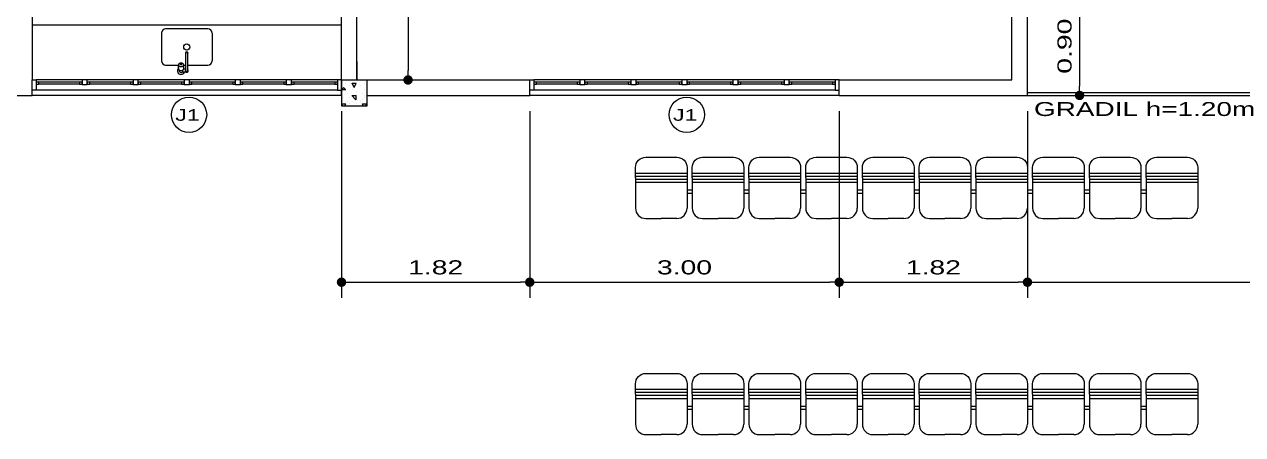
# Model space of a CAD drawing. Extents: x -13.6 to 37.9, y -332.9 to -283.8.
# Drawn here: x -4.25 to 7.56, y -314.59 to -310.61 of the extents above; entities that cross this region are included whole.
import ezdxf

# ---------------------------------------------------------------- set-up
doc = ezdxf.new("R2010")
doc.units = 0
doc.header["$LTSCALE"] = 0.525
doc.header["$MEASUREMENT"] = 0
doc.header["$PDSIZE"] = -5
doc.layers.get('0').update_dxf_attribs({"linetype": 'CONTINUOUS'})
doc.layers.get('DEFPOINTS').update_dxf_attribs({"linetype": 'CONTINUOUS'})
for name, color, linetype in [('COTA', 13, 'CONTINUOUS'), ('COZ', 1, 'CONTINUOUS'), ('ESQUADRIA', 2, 'CONTINUOUS'), ('FOLHA', 1, 'CONTINUOUS'), ('INDCORTE', 2, 'CONTINUOUS'), ('LINVISTA', 13, 'CONTINUOUS'), ('PAREDE', 6, 'CONTINUOUS'), ('PILARES', 5, 'CONTINUOUS'), ('REG60-100', 2, 'CONTINUOUS')]:
    doc.layers.add(name, color=color, linetype=linetype)
doc.styles.add('REGUA60', font='romnswin', dxfattribs={"width": 1.5})
doc.styles.add('REGUA80', font='romnswin', dxfattribs={"width": 1.5})
doc.dimstyles.new('STANDARD$0', dxfattribs={"dimscale": 0.05, "dimtxt": 1.8, "dimasz": 1.2, "dimexe": 2, "dimexo": 2, "dimgap": 0.98, "dimtad": 1, "dimrnd": 0.5, "dimzin": 0, "dimdsep": 46, "dimtxsty": 'REGUA80', "dimblk1": 'DOT', "dimblk2": 'DOT', "dimsah": 1, "dimcen": 4, "dimdle": 4, "dimclrd": 22, "dimclre": 22, "dimclrt": 2, "dimadec": 0, "dimazin": 0, "dimtfac": 1, "dimtmove": 0, "dimatfit": 3, "dimldrblk": 'DOT', "dimfxl": 1, "dimtolj": 1, "dimtzin": 0, "dimarcsym": 0})

# ---------------------------------------------------------------- blocks, each defined once
blk = doc.blocks.new('PIA-E-PL')
at = {"layer": 'COZ', "ltscale": 3}
for p, q in [((0.435, 0.245), (0.165, 0.245)), ((0.125, 0.205), (0.125, 0.08)), ((0.475, -0.205), (0.475, 0.205)), ((0.055, 0), (0.055, 0.044)), ((0.07, 0.072), (0.077, 0.072)), ((0.07, 0.037), (0.077, 0.037)), ((0.07, 0.01), (0.24, 0.01)), ((0.085, 0.01), (0.085, 0.031)), ((0.09, 0.08), (0.127, 0.08)), ((0.09, 0.03), (0.127, 0.03)), ((0.125, 0.03), (0.125, 0.01)), ((0.07, -0.01), (0.24, -0.01)), ((0.125, -0.01), (0.125, -0.205)), ((0.435, -0.245), (0.165, -0.245))]:
    blk.add_line(p, q, dxfattribs=at)
blk.add_lwpolyline([(0.09, 0.08, 0.133256), (0.083, 0.078, 0.106756), (0.077, 0.073, 0.082828), (0.073, 0.065, 0.071352), (0.072, 0.055, 0.071352), (0.073, 0.045, 0.082828), (0.077, 0.037, 0.106756), (0.083, 0.032, 0.133256), (0.09, 0.03, 0.133256)], format="xyb", dxfattribs=at)
for points in [[(0.127, 0.03, 0.133256), (0.134, 0.032, 0.106756), (0.14, 0.037, 0.082828), (0.143, 0.045, 0.071352), (0.145, 0.055, 0.071352), (0.143, 0.065, 0.082828), (0.14, 0.073, 0.106756), (0.134, 0.078, 0.133256), (0.127, 0.08, 0.133256), (0.121, 0.078, 0.106756), (0.115, 0.073, 0.082828), (0.111, 0.065, 0.071352), (0.11, 0.055, 0.071352), (0.111, 0.045, 0.082828), (0.115, 0.037, 0.106756), (0.121, 0.032, 0.133256)], [(0.135, 0.063, 0.133256), (0.133, 0.062, 0.106756), (0.131, 0.06, 0.082828), (0.13, 0.058, 0.071352), (0.129, 0.055, 0.071352), (0.13, 0.052, 0.082828), (0.131, 0.05, 0.106756), (0.133, 0.048, 0.133256), (0.135, 0.047, 0.133256), (0.137, 0.048, 0.106756), (0.138, 0.05, 0.082828), (0.14, 0.052, 0.071352), (0.14, 0.055, 0.071352), (0.14, 0.058, 0.082828), (0.138, 0.06, 0.106756), (0.137, 0.062, 0.133256)]]:
    blk.add_lwpolyline(points, format="xyb", close=True, dxfattribs=at)
blk.add_circle((0.3, 0), 0.03, dxfattribs=at)
for centre, radius, start, end in [((0.165, 0.205), 0.04, 90, 180), ((0.435, 0.205), 0.04, 0, 90), ((0.07, 0.055), 0.035, 45.5847, 244.6231), ((0.07, 0.055), 0.0175, 90, 204.62), ((0.045, 0.044), 0.01, 0, 24.62), ((0.07, 0.055), 0.0175, 211.0027, 270), ((0.07, 0), 0.015, 41.8103, 318.1897), ((0.07, 0), 0.01, 90.0002, 270.0002), ((0.07, 0.055), 0.035, 295.3769, 314.4153), ((0.24, 0), 0.0125, 233.1301, 126.8699), ((0.24, 0), 0.01, 270.0001, 90.0001), ((0.165, -0.205), 0.04, 180, 270), ((0.435, -0.205), 0.04, 270, 0)]:
    blk.add_arc(centre, radius, start, end, dxfattribs=at)
blk = doc.blocks.new('_DOT')
at = {"color": 0, "linetype": 'ByBlock'}
blk.add_line((-0.5, 0), (-1, 0), dxfattribs=at)
at = {"color": 0, "linetype": 'ByBlock', "const_width": 0.5}
blk.add_lwpolyline([(-0.25, 0, 1), (0.25, 0, 1)], format="xyb", close=True, dxfattribs=at)
blk = doc.blocks.new('*D77')
at = {"color": 22, "linetype": 'ByBlock', "ltscale": 3}
for p, q in [((-4.324, -303.652), (-4.967, -303.652)), ((-4.815, -303.743), (-4.815, -311.061)), ((-4.324, -311.152), (-4.967, -311.152))]:
    blk.add_line(p, q, dxfattribs=at)
at = {"layer": 'DEFPOINTS', "color": 0, "linetype": 'ByBlock', "ltscale": 3}
for p in [(-4.172, -303.652), (-4.815, -311.152), (-4.172, -311.152)]:
    blk.add_point(p, dxfattribs=at)
at = {"color": 22, "linetype": 'ByBlock', "ltscale": 3, "xscale": 0.09119999999999999, "yscale": 0.09119999999999999, "zscale": 0.09119999999999999}
for p, rotation in [((-4.815, -303.652), 90), ((-4.815, -311.152), 270)]:
    blk.add_blockref('_DOT', p, dxfattribs=dict(at, rotation=rotation))
at = {"color": 2, "linetype": 'ByBlock', "ltscale": 3, "insert": (-4.958, -307.402), "char_height": 0.1368, "attachment_point": 5, "rotation": 90, "style": 'REGUA80'}
blk.add_mtext('\\A1;7.50', dxfattribs=at)
blk = doc.blocks.new('COTAPT')
at = {"color": 0, "linetype": 'ByBlock', "ltscale": 3}
blk.add_line((0, 0), (200, 0), dxfattribs=at)
at = {"color": 6, "linetype": 'ByBlock', "ltscale": 3}
blk.add_lwpolyline([(-20, 20), (20, 20), (20, -20), (-20, -20)], close=True, dxfattribs=at)
blk = doc.blocks.new('*D78')
at = {"color": 22, "linetype": 'ByBlock', "ltscale": 3}
for p, q in [((-0.87, -305.652), (-0.375, -305.652)), ((-0.527, -305.743), (-0.527, -311.061)), ((-0.87, -311.152), (-0.375, -311.152))]:
    blk.add_line(p, q, dxfattribs=at)
at = {"layer": 'DEFPOINTS', "color": 0, "linetype": 'ByBlock', "ltscale": 3}
for p in [(-1.022, -305.652), (-1.022, -311.152), (-0.527, -311.152)]:
    blk.add_point(p, dxfattribs=at)
at = {"color": 22, "linetype": 'ByBlock', "ltscale": 3, "xscale": 0.09119999999999999, "yscale": 0.09119999999999999, "zscale": 0.09119999999999999}
for p, rotation in [((-0.527, -305.652), 90), ((-0.527, -311.152), 270)]:
    blk.add_blockref('_DOT', p, dxfattribs=dict(at, rotation=rotation))
at = {"color": 2, "linetype": 'ByBlock', "ltscale": 3, "insert": (-0.67, -308.402), "char_height": 0.1368, "attachment_point": 5, "rotation": 90, "style": 'REGUA80'}
blk.add_mtext('\\A1;5.50', dxfattribs=at)
blk = doc.blocks.new('*D81')
at = {"color": 22, "linetype": 'ByBlock', "ltscale": 3}
for p, q in [((5.983, -310.493), (5.983, -311.211)), ((5.63, -311.302), (6.135, -311.302))]:
    blk.add_line(p, q, dxfattribs=at)
at = {"layer": 'DEFPOINTS', "color": 0, "linetype": 'ByBlock', "ltscale": 3}
for p in [(5.478, -310.402), (5.478, -311.302), (5.983, -311.302)]:
    blk.add_point(p, dxfattribs=at)
at = {"color": 22, "linetype": 'ByBlock', "ltscale": 3, "xscale": 0.09119999999999999, "yscale": 0.09119999999999999, "zscale": 0.09119999999999999}
for p, rotation in [((5.983, -310.402), 90), ((5.983, -311.302), 270)]:
    blk.add_blockref('_DOT', p, dxfattribs=dict(at, rotation=rotation))
at = {"color": 2, "linetype": 'ByBlock', "ltscale": 3, "insert": (5.838, -310.825), "char_height": 0.1368, "attachment_point": 5, "rotation": 90, "style": 'REGUA80'}
blk.add_mtext('\\A1;0.90', dxfattribs=at)
blk = doc.blocks.new('*D82')
at = {"color": 22, "linetype": 'ByBlock', "ltscale": 3}
for p, q in [((-1.172, -311.454), (-1.172, -313.262)), ((0.653, -311.454), (0.653, -313.262)), ((-1.08, -313.11), (0.562, -313.11))]:
    blk.add_line(p, q, dxfattribs=at)
at = {"layer": 'DEFPOINTS', "color": 0, "linetype": 'ByBlock', "ltscale": 3}
for p in [(-1.172, -311.302), (0.653, -311.302), (0.653, -313.11)]:
    blk.add_point(p, dxfattribs=at)
at = {"color": 22, "linetype": 'ByBlock', "ltscale": 3, "xscale": 0.09119999999999999, "yscale": 0.09119999999999999, "zscale": 0.09119999999999999, "rotation": 180}
blk.add_blockref('_DOT', (-1.172, -313.11), dxfattribs=at)
at = {"color": 22, "linetype": 'ByBlock', "ltscale": 3, "xscale": 0.09119999999999999, "yscale": 0.09119999999999999, "zscale": 0.09119999999999999}
blk.add_blockref('_DOT', (0.653, -313.11), dxfattribs=at)
at = {"color": 2, "linetype": 'ByBlock', "ltscale": 3, "insert": (-0.259, -312.967), "char_height": 0.1368, "attachment_point": 5, "style": 'REGUA80'}
blk.add_mtext('\\A1;1.82', dxfattribs=at)
blk = doc.blocks.new('*D83')
at = {"color": 22, "linetype": 'ByBlock', "ltscale": 3}
for p, q in [((3.653, -311.454), (3.653, -313.262)), ((0.745, -313.11), (3.562, -313.11))]:
    blk.add_line(p, q, dxfattribs=at)
at = {"layer": 'DEFPOINTS', "color": 0, "linetype": 'ByBlock', "ltscale": 3}
for p in [(0.653, -311.302), (3.653, -311.302), (3.653, -313.11)]:
    blk.add_point(p, dxfattribs=at)
at = {"color": 22, "linetype": 'ByBlock', "ltscale": 3, "xscale": 0.09119999999999999, "yscale": 0.09119999999999999, "zscale": 0.09119999999999999, "rotation": 180}
blk.add_blockref('_DOT', (0.653, -313.11), dxfattribs=at)
at = {"color": 22, "linetype": 'ByBlock', "ltscale": 3, "xscale": 0.09119999999999999, "yscale": 0.09119999999999999, "zscale": 0.09119999999999999}
blk.add_blockref('_DOT', (3.653, -313.11), dxfattribs=at)
at = {"color": 2, "linetype": 'ByBlock', "ltscale": 3, "insert": (2.153, -312.967), "char_height": 0.1368, "attachment_point": 5, "style": 'REGUA80'}
blk.add_mtext('\\A1;3.00', dxfattribs=at)
blk = doc.blocks.new('*D84')
at = {"color": 22, "linetype": 'ByBlock', "ltscale": 3}
for p, q in [((5.478, -311.454), (5.478, -313.262)), ((3.745, -313.11), (5.387, -313.11))]:
    blk.add_line(p, q, dxfattribs=at)
at = {"layer": 'DEFPOINTS', "color": 0, "linetype": 'ByBlock', "ltscale": 3}
for p in [(3.653, -311.302), (5.478, -311.302), (5.478, -313.11)]:
    blk.add_point(p, dxfattribs=at)
at = {"color": 22, "linetype": 'ByBlock', "ltscale": 3, "xscale": 0.09119999999999999, "yscale": 0.09119999999999999, "zscale": 0.09119999999999999, "rotation": 180}
blk.add_blockref('_DOT', (3.653, -313.11), dxfattribs=at)
at = {"color": 22, "linetype": 'ByBlock', "ltscale": 3, "xscale": 0.09119999999999999, "yscale": 0.09119999999999999, "zscale": 0.09119999999999999}
blk.add_blockref('_DOT', (5.478, -313.11), dxfattribs=at)
at = {"color": 2, "linetype": 'ByBlock', "ltscale": 3, "insert": (4.566, -312.967), "char_height": 0.1368, "attachment_point": 5, "style": 'REGUA80'}
blk.add_mtext('\\A1;1.82', dxfattribs=at)
blk = doc.blocks.new('*D85')
at = {"color": 22, "linetype": 'ByBlock', "ltscale": 3}
for p, q in [((18.028, -311.454), (18.028, -313.262)), ((5.57, -313.11), (17.937, -313.11))]:
    blk.add_line(p, q, dxfattribs=at)
at = {"layer": 'DEFPOINTS', "color": 0, "linetype": 'ByBlock', "ltscale": 3}
for p in [(5.478, -311.302), (18.028, -311.302), (18.028, -313.11)]:
    blk.add_point(p, dxfattribs=at)
at = {"color": 22, "linetype": 'ByBlock', "ltscale": 3, "xscale": 0.09119999999999999, "yscale": 0.09119999999999999, "zscale": 0.09119999999999999, "rotation": 180}
blk.add_blockref('_DOT', (5.478, -313.11), dxfattribs=at)
at = {"color": 22, "linetype": 'ByBlock', "ltscale": 3, "xscale": 0.09119999999999999, "yscale": 0.09119999999999999, "zscale": 0.09119999999999999}
blk.add_blockref('_DOT', (18.028, -313.11), dxfattribs=at)
at = {"color": 2, "linetype": 'ByBlock', "ltscale": 3, "insert": (11.753, -312.967), "char_height": 0.1368, "attachment_point": 5, "style": 'REGUA80'}
blk.add_mtext('\\A1;12.55', dxfattribs=at)
blk = doc.blocks.new('*X164')
at = {"color": 0, "ltscale": 3}
for p, q in [((-10.62, -320.621), (-10.6, -320.601)), ((-10.62, -320.62), (-10.58, -320.62)), ((-10.62, -320.64), (-10.62, -320.64)), ((-10.582, -320.62), (-10.602, -320.6)), ((-10.58, -320.56), (-10.58, -320.56)), ((-10.54, -320.58), (-10.54, -320.58)), ((-10.5, -320.6), (-10.52, -320.56)), ((-10.52, -320.56), (-10.48, -320.56)), ((-10.52, -320.62), (-10.52, -320.62)), ((-10.5, -320.6), (-10.48, -320.56)), ((-10.48, -320.64), (-10.48, -320.64)), ((-10.44, -320.58), (-10.44, -320.58)), ((-10.4, -320.56), (-10.4, -320.56)), ((-10.4, -320.62), (-10.4, -320.62)), ((-10.38, -320.6), (-10.38, -320.6)), ((-10.611, -320.778), (-10.62, -320.76)), ((-10.62, -320.76), (-10.58, -320.76)), ((-10.6, -320.7), (-10.6, -320.7)), ((-10.589, -320.778), (-10.58, -320.76)), ((-10.56, -320.66), (-10.56, -320.66)), ((-10.56, -320.74), (-10.56, -320.74)), ((-10.54, -320.7), (-10.54, -320.7)), ((-10.54, -320.76), (-10.54, -320.76)), ((-10.482, -320.72), (-10.522, -320.68)), ((-10.52, -320.68), (-10.48, -320.68)), ((-10.48, -320.72), (-10.48, -320.68)), ((-10.48, -320.76), (-10.48, -320.76)), ((-10.44, -320.74), (-10.44, -320.74)), ((-10.42, -320.66), (-10.42, -320.66)), ((-10.42, -320.72), (-10.42, -320.72)), ((-10.411, -320.778), (-10.42, -320.76)), ((-10.42, -320.76), (-10.4, -320.76)), ((-10.4, -320.68), (-10.4, -320.68)), ((-10.4, -320.7), (-10.4, -320.7)), ((-10.4, -320.76), (-10.38, -320.76)), ((-10.389, -320.778), (-10.38, -320.76)), ((-10.38, -320.72), (-10.38, -320.72))]:
    blk.add_line(p, q, dxfattribs=at)

msp = doc.modelspace()

# ---------------------------------------------------------------- linework, layer by layer
at = {"layer": 'ESQUADRIA', "color": 1, "ltscale": 3}
for p, q in [((-1.212, -311.152), (-4.132, -311.152)), ((-3.712, -311.172), (-4.107, -311.172)), ((-3.712, -311.192), (-4.107, -311.192)), ((-3.217, -311.172), (-3.612, -311.172)), ((-3.217, -311.192), (-3.612, -311.192)), ((-2.722, -311.172), (-3.117, -311.172)), ((-2.722, -311.192), (-3.117, -311.192)), ((-2.227, -311.172), (-2.622, -311.172)), ((-2.227, -311.192), (-2.622, -311.192)), ((-1.732, -311.172), (-2.127, -311.172)), ((-1.732, -311.192), (-2.127, -311.192)), ((-1.237, -311.172), (-1.632, -311.172)), ((-1.237, -311.192), (-1.632, -311.192)), ((3.613, -311.152), (0.693, -311.152)), ((1.113, -311.172), (0.718, -311.172)), ((1.113, -311.192), (0.718, -311.192)), ((1.608, -311.172), (1.213, -311.172)), ((1.608, -311.192), (1.213, -311.192)), ((2.103, -311.172), (1.708, -311.172)), ((2.103, -311.192), (1.708, -311.192)), ((2.598, -311.172), (2.203, -311.172)), ((2.598, -311.192), (2.203, -311.192)), ((3.093, -311.172), (2.698, -311.172)), ((3.093, -311.192), (2.698, -311.192)), ((3.588, -311.172), (3.193, -311.172)), ((3.588, -311.192), (3.193, -311.192)), ((-1.212, -311.252), (-4.132, -311.252)), ((3.613, -311.252), (0.693, -311.252))]:
    msp.add_line(p, q, dxfattribs=at)
at = {"layer": 'ESQUADRIA', "ltscale": 3}
for points in [[(-4.172, -311.152), (-4.132, -311.152), (-4.132, -311.252), (-4.172, -311.252)], [(-1.172, -311.152), (-1.212, -311.152), (-1.212, -311.252), (-1.172, -311.252)], [(0.653, -311.152), (0.693, -311.152), (0.693, -311.252), (0.653, -311.252)], [(3.653, -311.152), (3.613, -311.152), (3.613, -311.252), (3.653, -311.252)]]:
    msp.add_lwpolyline(points, dxfattribs=at)
for points in [[(-4.132, -311.192), (-4.107, -311.192), (-4.107, -311.172), (-4.132, -311.172)], [(-3.687, -311.172), (-3.712, -311.172), (-3.712, -311.192), (-3.687, -311.192)], [(-3.637, -311.152), (-3.687, -311.152), (-3.687, -311.197), (-3.637, -311.197)], [(-3.637, -311.192), (-3.612, -311.192), (-3.612, -311.172), (-3.637, -311.172)], [(-3.192, -311.172), (-3.217, -311.172), (-3.217, -311.192), (-3.192, -311.192)], [(-3.142, -311.152), (-3.192, -311.152), (-3.192, -311.197), (-3.142, -311.197)], [(-3.142, -311.192), (-3.117, -311.192), (-3.117, -311.172), (-3.142, -311.172)], [(-2.697, -311.172), (-2.722, -311.172), (-2.722, -311.192), (-2.697, -311.192)], [(-2.647, -311.152), (-2.697, -311.152), (-2.697, -311.197), (-2.647, -311.197)], [(-2.647, -311.192), (-2.622, -311.192), (-2.622, -311.172), (-2.647, -311.172)], [(-2.202, -311.172), (-2.227, -311.172), (-2.227, -311.192), (-2.202, -311.192)], [(-2.152, -311.152), (-2.202, -311.152), (-2.202, -311.197), (-2.152, -311.197)], [(-2.152, -311.192), (-2.127, -311.192), (-2.127, -311.172), (-2.152, -311.172)], [(-1.707, -311.172), (-1.732, -311.172), (-1.732, -311.192), (-1.707, -311.192)], [(-1.657, -311.152), (-1.707, -311.152), (-1.707, -311.197), (-1.657, -311.197)], [(-1.657, -311.192), (-1.632, -311.192), (-1.632, -311.172), (-1.657, -311.172)], [(-1.212, -311.172), (-1.237, -311.172), (-1.237, -311.192), (-1.212, -311.192)], [(0.693, -311.192), (0.718, -311.192), (0.718, -311.172), (0.693, -311.172)], [(1.138, -311.172), (1.113, -311.172), (1.113, -311.192), (1.138, -311.192)], [(1.188, -311.152), (1.138, -311.152), (1.138, -311.197), (1.188, -311.197)], [(1.188, -311.192), (1.213, -311.192), (1.213, -311.172), (1.188, -311.172)], [(1.633, -311.172), (1.608, -311.172), (1.608, -311.192), (1.633, -311.192)], [(1.683, -311.152), (1.633, -311.152), (1.633, -311.197), (1.683, -311.197)], [(1.683, -311.192), (1.708, -311.192), (1.708, -311.172), (1.683, -311.172)], [(2.128, -311.172), (2.103, -311.172), (2.103, -311.192), (2.128, -311.192)], [(2.178, -311.152), (2.128, -311.152), (2.128, -311.197), (2.178, -311.197)], [(2.178, -311.192), (2.203, -311.192), (2.203, -311.172), (2.178, -311.172)], [(2.623, -311.172), (2.598, -311.172), (2.598, -311.192), (2.623, -311.192)], [(2.673, -311.152), (2.623, -311.152), (2.623, -311.197), (2.673, -311.197)], [(2.673, -311.192), (2.698, -311.192), (2.698, -311.172), (2.673, -311.172)], [(3.118, -311.172), (3.093, -311.172), (3.093, -311.192), (3.118, -311.192)], [(3.168, -311.152), (3.118, -311.152), (3.118, -311.197), (3.168, -311.197)], [(3.168, -311.192), (3.193, -311.192), (3.193, -311.172), (3.168, -311.172)], [(3.613, -311.172), (3.588, -311.172), (3.588, -311.192), (3.613, -311.192)]]:
    msp.add_lwpolyline(points, close=True, dxfattribs=at)
at = {"layer": 'ESQUADRIA', "color": 1, "ltscale": 3}
for points in [[(-1.172, -311.302), (-1.172, -311.302), (-4.172, -311.302), (-4.172, -311.302)], [(3.653, -311.302), (3.653, -311.302), (0.653, -311.302), (0.653, -311.302)]]:
    msp.add_lwpolyline(points, dxfattribs=at)
at = {"layer": 'FOLHA', "ltscale": 3}
for p, q in [((-1.172, -310.622), (-4.172, -310.622)), ((1.678, -312.1), (1.678, -312.393)), ((2.178, -312.1), (2.178, -312.393)), ((2.228, -312.1), (2.228, -312.393)), ((2.728, -312.1), (2.728, -312.393)), ((2.778, -312.1), (2.778, -312.393)), ((3.278, -312.1), (3.278, -312.393)), ((3.328, -312.1), (3.328, -312.393)), ((3.828, -312.1), (3.828, -312.393)), ((3.878, -312.1), (3.878, -312.393)), ((4.378, -312.1), (4.378, -312.393)), ((4.428, -312.1), (4.428, -312.393)), ((4.928, -312.1), (4.928, -312.393)), ((4.978, -312.1), (4.978, -312.393)), ((5.478, -312.1), (5.478, -312.393)), ((5.528, -312.1), (5.528, -312.393)), ((6.028, -312.1), (6.028, -312.393)), ((6.078, -312.1), (6.078, -312.393)), ((6.578, -312.1), (6.578, -312.393)), ((6.628, -312.1), (6.628, -312.393)), ((7.128, -312.1), (7.128, -312.393)), ((1.778, -312.493), (1.928, -312.493)), ((2.078, -312.493), (1.928, -312.493)), ((2.328, -312.493), (2.478, -312.493)), ((2.628, -312.493), (2.478, -312.493)), ((2.878, -312.493), (3.028, -312.493)), ((3.178, -312.493), (3.028, -312.493)), ((3.428, -312.493), (3.578, -312.493)), ((3.728, -312.493), (3.578, -312.493)), ((3.978, -312.493), (4.128, -312.493)), ((4.278, -312.493), (4.128, -312.493)), ((4.528, -312.493), (4.678, -312.493)), ((4.828, -312.493), (4.678, -312.493)), ((5.078, -312.493), (5.228, -312.493)), ((5.378, -312.493), (5.228, -312.493)), ((5.628, -312.493), (5.778, -312.493)), ((5.928, -312.493), (5.778, -312.493)), ((6.178, -312.493), (6.328, -312.493)), ((6.478, -312.493), (6.328, -312.493)), ((6.728, -312.493), (6.878, -312.493)), ((7.028, -312.493), (6.878, -312.493)), ((1.678, -314.193), (1.678, -314.485)), ((2.178, -314.193), (2.178, -314.485)), ((2.228, -314.193), (2.228, -314.485)), ((2.728, -314.193), (2.728, -314.485)), ((2.778, -314.193), (2.778, -314.485)), ((3.278, -314.193), (3.278, -314.485)), ((3.328, -314.193), (3.328, -314.485)), ((3.828, -314.193), (3.828, -314.485)), ((3.878, -314.193), (3.878, -314.485)), ((4.378, -314.193), (4.378, -314.485)), ((4.428, -314.193), (4.428, -314.485)), ((4.928, -314.193), (4.928, -314.485)), ((4.978, -314.193), (4.978, -314.485)), ((5.478, -314.193), (5.478, -314.485)), ((5.528, -314.193), (5.528, -314.485)), ((6.028, -314.193), (6.028, -314.485)), ((6.078, -314.193), (6.078, -314.485)), ((6.578, -314.193), (6.578, -314.485)), ((6.628, -314.193), (6.628, -314.485)), ((7.128, -314.193), (7.128, -314.485)), ((1.778, -314.585), (1.928, -314.585)), ((2.078, -314.585), (1.928, -314.585)), ((2.328, -314.585), (2.478, -314.585)), ((2.628, -314.585), (2.478, -314.585)), ((2.878, -314.585), (3.028, -314.585)), ((3.178, -314.585), (3.028, -314.585)), ((3.428, -314.585), (3.578, -314.585)), ((3.728, -314.585), (3.578, -314.585)), ((3.978, -314.585), (4.128, -314.585)), ((4.278, -314.585), (4.128, -314.585)), ((4.528, -314.585), (4.678, -314.585)), ((4.828, -314.585), (4.678, -314.585)), ((5.078, -314.585), (5.228, -314.585)), ((5.378, -314.585), (5.228, -314.585)), ((5.628, -314.585), (5.778, -314.585)), ((5.928, -314.585), (5.778, -314.585)), ((6.178, -314.585), (6.328, -314.585)), ((6.478, -314.585), (6.328, -314.585)), ((6.728, -314.585), (6.878, -314.585)), ((7.028, -314.585), (6.878, -314.585))]:
    msp.add_line(p, q, dxfattribs=at)
for points in [[(1.678, -312.1), (1.678, -312, -0.414214), (1.778, -311.9), (2.078, -311.9, -0.414214), (2.178, -312), (2.178, -312.1)], [(2.228, -312.1), (2.228, -312, -0.414214), (2.328, -311.9), (2.628, -311.9, -0.414214), (2.728, -312), (2.728, -312.1)], [(2.778, -312.1), (2.778, -312, -0.414214), (2.878, -311.9), (3.178, -311.9, -0.414214), (3.278, -312), (3.278, -312.1)], [(3.328, -312.1), (3.328, -312, -0.414214), (3.428, -311.9), (3.728, -311.9, -0.414214), (3.828, -312), (3.828, -312.1)], [(3.878, -312.1), (3.878, -312, -0.414214), (3.978, -311.9), (4.278, -311.9, -0.414214), (4.378, -312), (4.378, -312.1)], [(4.428, -312.1), (4.428, -312, -0.414214), (4.528, -311.9), (4.828, -311.9, -0.414214), (4.928, -312), (4.928, -312.1)], [(4.978, -312.1), (4.978, -312, -0.414214), (5.078, -311.9), (5.378, -311.9, -0.414214), (5.478, -312), (5.478, -312.1)], [(5.528, -312.1), (5.528, -312, -0.414214), (5.628, -311.9), (5.928, -311.9, -0.414214), (6.028, -312), (6.028, -312.1)], [(6.078, -312.1), (6.078, -312, -0.414214), (6.178, -311.9), (6.478, -311.9, -0.414214), (6.578, -312), (6.578, -312.1)], [(6.628, -312.1), (6.628, -312, -0.414214), (6.728, -311.9), (7.028, -311.9, -0.414214), (7.128, -312), (7.128, -312.1)], [(1.678, -314.193), (1.678, -314.093, -0.414214), (1.778, -313.993), (2.078, -313.993, -0.414214), (2.178, -314.093), (2.178, -314.193)], [(2.228, -314.193), (2.228, -314.093, -0.414214), (2.328, -313.993), (2.628, -313.993, -0.414214), (2.728, -314.093), (2.728, -314.193)], [(2.778, -314.193), (2.778, -314.093, -0.414214), (2.878, -313.993), (3.178, -313.993, -0.414214), (3.278, -314.093), (3.278, -314.193)], [(3.328, -314.193), (3.328, -314.093, -0.414214), (3.428, -313.993), (3.728, -313.993, -0.414214), (3.828, -314.093), (3.828, -314.193)], [(3.878, -314.193), (3.878, -314.093, -0.414214), (3.978, -313.993), (4.278, -313.993, -0.414214), (4.378, -314.093), (4.378, -314.193)], [(4.428, -314.193), (4.428, -314.093, -0.414214), (4.528, -313.993), (4.828, -313.993, -0.414214), (4.928, -314.093), (4.928, -314.193)], [(4.978, -314.193), (4.978, -314.093, -0.414214), (5.078, -313.993), (5.378, -313.993, -0.414214), (5.478, -314.093), (5.478, -314.193)], [(5.528, -314.193), (5.528, -314.093, -0.414214), (5.628, -313.993), (5.928, -313.993, -0.414214), (6.028, -314.093), (6.028, -314.193)], [(6.078, -314.193), (6.078, -314.093, -0.414214), (6.178, -313.993), (6.478, -313.993, -0.414214), (6.578, -314.093), (6.578, -314.193)], [(6.628, -314.193), (6.628, -314.093, -0.414214), (6.728, -313.993), (7.028, -313.993, -0.414214), (7.128, -314.093), (7.128, -314.193)]]:
    msp.add_lwpolyline(points, format="xyb", dxfattribs=at)
for points in [[(1.678, -312.053), (2.178, -312.053)], [(1.678, -312.083), (2.178, -312.083)], [(1.678, -312.113), (2.178, -312.113)], [(1.678, -312.143), (2.178, -312.143)], [(2.228, -312.053), (2.728, -312.053)], [(2.228, -312.083), (2.728, -312.083)], [(2.228, -312.113), (2.728, -312.113)], [(2.228, -312.143), (2.728, -312.143)], [(2.778, -312.053), (3.278, -312.053)], [(2.778, -312.083), (3.278, -312.083)], [(2.778, -312.113), (3.278, -312.113)], [(2.778, -312.143), (3.278, -312.143)], [(3.328, -312.053), (3.828, -312.053)], [(3.328, -312.083), (3.828, -312.083)], [(3.328, -312.113), (3.828, -312.113)], [(3.328, -312.143), (3.828, -312.143)], [(3.878, -312.053), (4.378, -312.053)], [(3.878, -312.083), (4.378, -312.083)], [(3.878, -312.113), (4.378, -312.113)], [(3.878, -312.143), (4.378, -312.143)], [(4.428, -312.053), (4.928, -312.053)], [(4.428, -312.083), (4.928, -312.083)], [(4.428, -312.113), (4.928, -312.113)], [(4.428, -312.143), (4.928, -312.143)], [(4.978, -312.053), (5.478, -312.053)], [(4.978, -312.083), (5.478, -312.083)], [(4.978, -312.113), (5.478, -312.113)], [(4.978, -312.143), (5.478, -312.143)], [(5.528, -312.053), (6.028, -312.053)], [(5.528, -312.083), (6.028, -312.083)], [(5.528, -312.113), (6.028, -312.113)], [(5.528, -312.143), (6.028, -312.143)], [(6.078, -312.053), (6.578, -312.053)], [(6.078, -312.083), (6.578, -312.083)], [(6.078, -312.113), (6.578, -312.113)], [(6.078, -312.143), (6.578, -312.143)], [(6.628, -312.053), (7.128, -312.053)], [(6.628, -312.083), (7.128, -312.083)], [(6.628, -312.113), (7.128, -312.113)], [(6.628, -312.143), (7.128, -312.143)], [(2.178, -312.217), (2.228, -312.217)], [(2.178, -312.247), (2.228, -312.247)], [(2.728, -312.217), (2.778, -312.217)], [(2.728, -312.247), (2.778, -312.247)], [(3.278, -312.217), (3.328, -312.217)], [(3.278, -312.247), (3.328, -312.247)], [(3.828, -312.217), (3.878, -312.217)], [(3.828, -312.247), (3.878, -312.247)], [(4.378, -312.217), (4.428, -312.217)], [(4.378, -312.247), (4.428, -312.247)], [(4.928, -312.217), (4.978, -312.217)], [(4.928, -312.247), (4.978, -312.247)], [(5.478, -312.217), (5.528, -312.217)], [(5.478, -312.247), (5.528, -312.247)], [(6.028, -312.217), (6.078, -312.217)], [(6.028, -312.247), (6.078, -312.247)], [(6.578, -312.217), (6.628, -312.217)], [(6.578, -312.247), (6.628, -312.247)], [(1.678, -314.145), (2.178, -314.145)], [(2.228, -314.145), (2.728, -314.145)], [(2.778, -314.145), (3.278, -314.145)], [(3.328, -314.145), (3.828, -314.145)], [(3.878, -314.145), (4.378, -314.145)], [(4.428, -314.145), (4.928, -314.145)], [(4.978, -314.145), (5.478, -314.145)], [(5.528, -314.145), (6.028, -314.145)], [(6.078, -314.145), (6.578, -314.145)], [(6.628, -314.145), (7.128, -314.145)], [(1.678, -314.175), (2.178, -314.175)], [(1.678, -314.205), (2.178, -314.205)], [(1.678, -314.235), (2.178, -314.235)], [(2.228, -314.175), (2.728, -314.175)], [(2.228, -314.205), (2.728, -314.205)], [(2.228, -314.235), (2.728, -314.235)], [(2.778, -314.175), (3.278, -314.175)], [(2.778, -314.205), (3.278, -314.205)], [(2.778, -314.235), (3.278, -314.235)], [(3.328, -314.175), (3.828, -314.175)], [(3.328, -314.205), (3.828, -314.205)], [(3.328, -314.235), (3.828, -314.235)], [(3.878, -314.175), (4.378, -314.175)], [(3.878, -314.205), (4.378, -314.205)], [(3.878, -314.235), (4.378, -314.235)], [(4.428, -314.175), (4.928, -314.175)], [(4.428, -314.205), (4.928, -314.205)], [(4.428, -314.235), (4.928, -314.235)], [(4.978, -314.175), (5.478, -314.175)], [(4.978, -314.205), (5.478, -314.205)], [(4.978, -314.235), (5.478, -314.235)], [(5.528, -314.175), (6.028, -314.175)], [(5.528, -314.205), (6.028, -314.205)], [(5.528, -314.235), (6.028, -314.235)], [(6.078, -314.175), (6.578, -314.175)], [(6.078, -314.205), (6.578, -314.205)], [(6.078, -314.235), (6.578, -314.235)], [(6.628, -314.175), (7.128, -314.175)], [(6.628, -314.205), (7.128, -314.205)], [(6.628, -314.235), (7.128, -314.235)], [(2.178, -314.309), (2.228, -314.309)], [(2.178, -314.339), (2.228, -314.339)], [(2.728, -314.309), (2.778, -314.309)], [(2.728, -314.339), (2.778, -314.339)], [(3.278, -314.309), (3.328, -314.309)], [(3.278, -314.339), (3.328, -314.339)], [(3.828, -314.309), (3.878, -314.309)], [(3.828, -314.339), (3.878, -314.339)], [(4.378, -314.309), (4.428, -314.309)], [(4.378, -314.339), (4.428, -314.339)], [(4.928, -314.309), (4.978, -314.309)], [(4.928, -314.339), (4.978, -314.339)], [(5.478, -314.309), (5.528, -314.309)], [(5.478, -314.339), (5.528, -314.339)], [(6.028, -314.309), (6.078, -314.309)], [(6.028, -314.339), (6.078, -314.339)], [(6.578, -314.309), (6.628, -314.309)], [(6.578, -314.339), (6.628, -314.339)]]:
    msp.add_lwpolyline(points, dxfattribs=at)
for centre, start, end in [((1.778, -312.393), 180, 270), ((2.078, -312.393), 270, 0), ((2.328, -312.393), 180, 270), ((2.628, -312.393), 270, 0), ((2.878, -312.393), 180, 270), ((3.178, -312.393), 270, 0), ((3.428, -312.393), 180, 270), ((3.728, -312.393), 270, 0), ((3.978, -312.393), 180, 270), ((4.278, -312.393), 270, 0), ((4.528, -312.393), 180, 270), ((4.828, -312.393), 270, 0), ((5.078, -312.393), 180, 270), ((5.378, -312.393), 270, 0), ((5.628, -312.393), 180, 270), ((5.928, -312.393), 270, 0), ((6.178, -312.393), 180, 270), ((6.478, -312.393), 270, 0), ((6.728, -312.393), 180, 270), ((7.028, -312.393), 270, 0), ((1.778, -314.485), 180, 270), ((2.078, -314.485), 270, 0), ((2.328, -314.485), 180, 270), ((2.628, -314.485), 270, 0), ((2.878, -314.485), 180, 270), ((3.178, -314.485), 270, 0), ((3.428, -314.485), 180, 270), ((3.728, -314.485), 270, 0), ((3.978, -314.485), 180, 270), ((4.278, -314.485), 270, 0), ((4.528, -314.485), 180, 270), ((4.828, -314.485), 270, 0), ((5.078, -314.485), 180, 270), ((5.378, -314.485), 270, 0), ((5.628, -314.485), 180, 270), ((5.928, -314.485), 270, 0), ((6.178, -314.485), 180, 270), ((6.478, -314.485), 270, 0), ((6.728, -314.485), 180, 270), ((7.028, -314.485), 270, 0)]:
    msp.add_arc(centre, 0.1, start, end, dxfattribs=at)
at = {"layer": 'INDCORTE', "ltscale": 3}
for p, q in [((5.478, -311.272), (8.278, -311.272)), ((5.478, -311.302), (8.278, -311.302))]:
    msp.add_line(p, q, dxfattribs=at)
at = {"layer": 'LINVISTA', "ltscale": 3}
for centre in [(-2.65, -311.489), (2.175, -311.489)]:
    msp.add_circle(centre, 0.171, dxfattribs=at)
at = {"layer": 'PAREDE', "linetype": 'Continuous'}
for p, q in [((-4.172, -303.652), (-4.172, -310.652)), ((-4.172, -310.652), (-4.172, -311.152))]:
    msp.add_line(p, q, dxfattribs=at)
at = {"layer": 'PAREDE', "ltscale": 3}
for p, q in [((-1.172, -311.152), (-1.172, -310.002)), ((-1.022, -311.152), (-1.022, -310.002)), ((5.328, -311.152), (5.328, -310.402)), ((5.478, -311.302), (5.478, -310.402)), ((-4.172, -311.302), (-4.172, -311.152)), ((-1.172, -311.302), (-1.172, -311.152)), ((-0.922, -311.152), (0.653, -311.152)), ((0.653, -311.302), (0.653, -311.152)), ((3.653, -311.302), (3.653, -311.152)), ((3.653, -311.152), (5.328, -311.152)), ((-4.322, -311.302), (-4.172, -311.302)), ((-0.922, -311.302), (0.653, -311.302)), ((3.653, -311.302), (5.478, -311.302))]:
    msp.add_line(p, q, dxfattribs=at)
at = {"layer": 'PAREDE'}
msp.add_line((-1.022, -310.972), (-1.022, -311.152), dxfattribs=at)
at = {"layer": 'PILARES', "ltscale": 3}
msp.add_line((-1.172, -311.152), (-0.922, -311.152), dxfattribs=at)
at = {"layer": 'PILARES', "linetype": 'Continuous', "ltscale": 3}
for points in [[(-1.172, -311.402), (-0.922, -311.402), (-0.922, -311.152)], [(-1.172, -311.152), (-1.172, -311.402)]]:
    msp.add_lwpolyline(points, dxfattribs=at)

# ---------------------------------------------------------------- block references
at = {"layer": 'FOLHA', "ltscale": 3, "rotation": 90}
msp.add_blockref('PIA-E-PL', (-2.672, -311.133), dxfattribs=at)
at = {"layer": 'LINVISTA', "ltscale": 3}
msp.add_blockref('*X164', (9.45, 9.376), dxfattribs=at)

# ---------------------------------------------------------------- texts
at = {"layer": 'REG60-100', "ltscale": 3, "width": 1.5}
for s, height, style, p in [('J1', 0.1125, 'REGUA60', (-2.784, -311.547)), ('J1', 0.1125, 'REGUA60', (2.041, -311.547)), ('GRADIL h=1.20m', 0.135, 'REGUA80', (5.541, -311.501))]:
    msp.add_text(s, height=height, dxfattribs=dict(at, style=style)).set_placement(p)

# ---------------------------------------------------------------- dimensions: what is measured, and where the dimension line sits
at = {"layer": 'COTA', "ltscale": 3}
for base, p1, p2, picture, middle in [((-4.815, -311.152), (-4.172, -303.652), (-4.172, -311.152), '*D77', (-4.958, -307.402)), ((-0.527, -311.152), (-1.022, -305.652), (-1.022, -311.152), '*D78', (-0.67, -308.402))]:
    dim = msp.add_linear_dim(base=base, p1=p1, p2=p2, angle=90, dimstyle='STANDARD$0', override={"dimscale": 0.076, "dimrnd": 0, "dimblk": 'COTAPT'}, dxfattribs=at)
    dim.commit()
    dim.dimension.update_dxf_attribs({"geometry": picture, "text_midpoint": middle})
dim = msp.add_linear_dim(base=(5.983, -311.302), p1=(5.478, -310.402), p2=(5.478, -311.302), angle=90, dimstyle='STANDARD$0', override={"dimscale": 0.076, "dimrnd": 0, "dimblk": 'COTAPT', "dimse1": 1, "dimtmove": 1}, dxfattribs=at)
dim.commit()
dim.dimension.update_dxf_attribs({"geometry": '*D81', "text_midpoint": (5.981, -310.825), "dimtype": 128})
for base, p1, p2, override, picture, middle in [((0.653487887, -313.11017676), (-1.171512113, -311.301938446), (0.653487887, -311.301938446), {"dimscale": 0.076, "dimrnd": 0, "dimblk": 'COTAPT'}, '*D82', (-0.259012113, -312.96729676)), ((3.653, -313.11), (0.653, -311.302), (3.653, -311.302), {"dimscale": 0.076, "dimrnd": 0, "dimblk": 'COTAPT', "dimse1": 1, "dimtmove": 1}, '*D83', (2.153, -312.967)), ((5.478487887, -313.11017676), (3.653487887, -311.301938446), (5.478487887, -311.301938446), {"dimscale": 0.076, "dimrnd": 0, "dimblk": 'COTAPT', "dimse1": 1, "dimtmove": 1}, '*D84', (4.565987887, -312.96729676)), ((18.028, -313.11), (5.478, -311.302), (18.028, -311.302), {"dimscale": 0.076, "dimrnd": 0, "dimblk": 'COTAPT', "dimse1": 1, "dimtmove": 1}, '*D85', (11.753, -312.967))]:
    dim = msp.add_linear_dim(base=base, p1=p1, p2=p2, dimstyle='STANDARD$0', override=override, dxfattribs=at)
    dim.commit()
    dim.dimension.update_dxf_attribs({"geometry": picture, "text_midpoint": middle})

doc.saveas('drawing.dxf')
